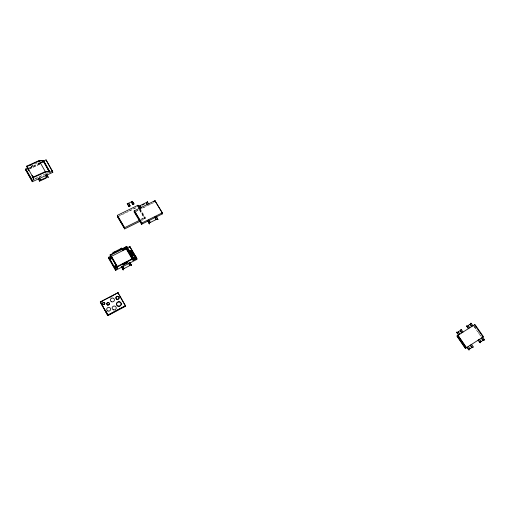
<?xml version="1.0" encoding="UTF-8"?>
<svg xmlns="http://www.w3.org/2000/svg" width="510" height="510" viewBox="0 0 510 510"><rect width="100%" height="100%" fill="white"/><g stroke="black" fill="none" stroke-linecap="round" stroke-linejoin="round"><path stroke-width="0.38" stroke-dasharray="2.55 1.91" d="M141.334 220.645L145.299 218.682L145.299 217.451L140.428 209.323M141.047 219.179L144.528 217.458L144.528 218.255L141.06 219.976M140.626 219.765L145.299 217.451M135.851 211.229L139.083 209.642M142.245 208.093L146.995 205.753M149.538 204.51L151.559 203.516M135.45 211.675L153.72 202.699M119.525 215.583L128.526 211.178M129.215 210.84L136.833 207.111M117.695 216.839L137.094 207.34M35.349 178.506L44.491 174.331M45.192 174.006L48.004 172.724M35.05 178.933L44.44 174.643M47.328 173.323L48.769 172.66M34.814 164.003L38.173 162.492M29.338 167.886L39.869 163.136M29.663 167.815L39.761 163.257M30.747 165.45L31.977 167.612L31.799 167.044L32.978 166.509L32.06 164.889M40.201 163.251L39.028 163.78L39.193 164.354L38.269 162.735M29.102 168.906L40.36 163.825L39.028 163.78L38.416 162.703M29.223 169.033L39.295 164.481M474.612 326.559L476.404 329.135M474.281 326.476L476.028 328.995M477.781 331.513L481.274 336.543M473.758 326.177L481.363 337.116M139.931 209.565L144.802 217.7L144.802 218.924L139.141 209.47M139.759 209.495L145.299 218.682M139.377 209.648L144.528 218.255M31.926 164.921L33.15 167.076L32.978 166.509M30.568 164.877L31.799 167.044"/><path stroke-width="0.76" d="M147.69 220.696L149.385 223.915L147.69 220.696L148.888 220.103L150.303 222.456L149.978 222.118M149.94 222.379L148.888 220.103M154.938 201.858L154.97 200.691L134.181 210.891L134.219 212.032L141.525 224.279L147.69 221.212M156.06 219.326L155.021 217.05L156.207 216.457L157.941 219.606L156.207 216.457M162.135 212.664L162.269 213.951L156.188 216.98M162.269 213.951L162.333 212.823L154.97 200.691M114.731 252.692L114.399 251.895M129.005 204.013L128.686 203.171L130.063 205.963L128.89 206.531L127.219 203.42L128.89 206.531M123.758 268.215L124.057 268.547L122.712 266.226L121.539 266.826L123.184 269.937L121.539 266.826M468.384 326.107L468.206 325.469L469.793 327.764M132.817 257.964L132.485 258.137L133.046 258.748M136.674 259.118L136.648 258.181L135.322 258.863C136.202 259.386 133.703 256.747 134.672 257.129M471.533 347.017L472.215 347.355L470.609 345.028L470.105 345.321L471.304 347.068M458.898 334.681L456.699 331.991L456.826 332.686L461.461 329.74L463.048 332.042M468.837 328.37L466.631 325.705L466.752 326.4L471.361 323.48L472.942 325.762M470.857 323.799C472.171 323.487 470.175 322.581 470.768 323.659M473.012 347.361C474.714 346.041 468.97 349.044 468.524 349.701L466.924 347.374L467.421 347.081L469.2 350.045L468.524 349.701M465.318 348.381L483.486 336.759L474.95 324.487L456.82 336.001L465.318 348.381L466.535 347.68L457.993 335.255M479.043 339.571L479.559 339.271L481.159 341.579L480.707 341.19M479.68 342.497L480.369 342.828L478.597 339.889L478.08 340.189L479.68 342.497L484.309 339.552L484.462 339.839L484.341 340.259L483.786 339.851L484.309 339.552L482.702 337.244L483.078 337.027L474.536 324.749M107.839 315.645L107.75 315.135L125.517 305.713L125.562 306.242L107.839 315.645L100.304 301.926L118.039 292.657L125.53 305.822L107.769 315.237L100.323 302.035L118.052 292.772M100.846 302.175L102.236 301.455M110.555 297.101L111.939 296.374M122.884 269.146L131.229 264.862L131.548 265.653L129.878 262.554L128.718 263.147L129.75 265.315M123.101 265.181L123.025 264.193L127.436 261.942L127.5 262.93L123.101 265.181L122.789 263.791L127.2 261.534L127.5 262.93M122.872 264.779L127.264 262.529M136.317 258.474L136.648 258.309L135.845 256.817L135.513 256.989M128.743 263.581L115.547 270.345L115.445 269.439L117.313 268.483L117.16 267.004L110.134 254.847L126.869 246.406L133.913 258.43L133.977 259.947L133.875 259.603M133.614 259.972L136.827 258.487L129.814 246.54L126.964 247.981M129.903 262.988L136.852 259.424L136.827 258.487M133.339 255.599L133.996 255.134L131.306 250.55L130.643 250.882L133.339 255.599L133.996 255.134M115.993 264.99L116.152 266.475L114.623 267.259L114.495 266.124L116.331 264.817M116.21 265.653L116.337 266.787L114.801 267.572L114.673 266.437L116.21 265.653L111.352 257.238L109.809 258.015L109.962 259.182M133.32 257.709L135.666 256.511M132.007 258.908L132.995 258.277M133.677 258.028L116.924 266.596L117.077 268.075M135.52 257.11L135.845 256.817M133.735 258.124L132.734 258.634L132.982 260.457L133.244 258.774M117.16 267.004L133.913 258.43M130.649 251.009L131.306 250.55M130.688 251.717L131.344 251.379L134.034 256.077M130.694 251.844L131.344 251.379M115.547 270.345L108.585 258.277L108.458 257.333L110.326 256.39L110.134 254.847M110.893 256.619L126.869 248.542L126.767 246.974L110.364 255.249L110.555 256.785M108.585 258.277L108.923 258.105M111.868 257.378L112.009 258.544L110.141 259.488L109.994 258.328L111.868 257.378L116.369 265.168M149.105 223.055L157.622 218.803M141.525 224.279L141.512 223.182L162.333 212.823M148.882 220.62L155.002 217.566M139.95 221.334L124.695 228.907L124.612 227.709L139.23 220.46M153.746 201.852L155.155 201.157M134.219 212.032L134.742 212.02M124.695 228.907L117.447 216.603L117.338 215.354L137.993 205.256L140.027 208.641M140.02 208.424L138.656 205.817L138.969 206.142L147.466 201.979L148.869 204.3M142.207 205.096L144.241 204.102M130.037 205.441L128.864 206.008L130.063 205.963L129.387 204.829M133.875 203.566L132.708 204.134L132.727 204.663L133.894 204.096L133.875 203.566L132.262 201.246M127.513 203.739L132.523 201.303M40.52 179.813L39.417 177.843L38.231 178.385L39.474 180.572L47.889 176.715L48.265 177.55L46.646 174.535L45.473 175.077L46.557 177.263M40.819 180.578L46.2 178.111M39.053 160.593L45.594 172.112L49.795 171.66L43.318 160.363L39.053 160.593L26.692 166.152L27.597 168.67M38.231 178.385L38.397 178.94L32.308 181.726L31.932 180.546L33.819 179.679L32.952 177.219L45.333 171.577L49.24 171.436M43.318 160.363L49.961 172.303L52.511 171.143L52.817 172.342L46.799 175.096L45.473 175.077L46.582 177.225M40.507 180.036L39.576 178.398L45.626 175.631M33.341 177.219L32.436 175.548L32.092 175.708L33.819 179.679M32.143 175.867L32.436 175.548M32.308 181.726L25.895 170.353L25.5 169.141L27.381 168.294L28.624 170.487L28.962 170.334L27.304 166.547M26.909 166.534L39.27 160.969L43.197 160.892L49.036 171.424M43.503 161.026L46.04 159.879L52.549 171.303M28.279 168.204L27.942 168.357L28.624 170.487M39.869 163.136L43.382 161.549M40.481 162.932L43.363 161.632M25.895 170.353L26.233 170.2M129.82 246.674L136.827 258.615L135.456 259.188L135.583 258.774M123.809 248.44L122.381 248.67L122.706 250.244L126.18 248.491L122.617 249.065M134.34 257.148L135.392 258.825M458.235 332.456L458.28 331.755L459.867 334.063M469.449 348.368L469.997 348.789L468.397 346.456M470.118 324.653C471.355 324.551 469.729 323.149 471.986 326.368M460.224 330.913C461.435 330.792 459.924 329.568 462.079 332.654M461.461 329.74L460.925 329.339L460.823 329.766M482.83 340.463L481.23 338.162L481.746 337.862C485.278 342.777 482.447 338.404 482.74 340.323M469.901 324.405L471.482 326.687M466.752 326.4L468.333 328.689M471.578 344.409L473.178 346.73M460.402 331.245L461.595 332.966M456.826 332.686L458.413 334.987M126.869 248.542L133.582 258.602L133.645 260.119M147.466 201.979L147.186 201.648L147.466 202.521M133.053 258.876L126.633 248.147M154.964 200.851L162.32 212.976M147.683 204.886L146.281 202.566L147.326 204.841M155.021 217.05L156.251 219.606M141.557 207.889L140.161 205.562L140.48 206.282M138.969 206.142L140.365 208.475M137.496 205.498L139.523 208.89M132.727 204.663L131.357 201.871L132.708 204.134L133.894 204.096L132.313 201.386M134.181 210.891L141.512 223.182M135.156 212.855L136.38 214.908M137.196 216.278L138.012 217.642M139.236 219.695L140.052 221.059M117.338 215.354L124.612 227.709M131.204 249.683L135.112 256.332M135.889 257.665L136.852 259.424M131.312 250.678L134.002 255.261M130.643 250.882L133.333 255.472M131.835 253.674L132.6 254.981M30.568 164.877L30.37 164.583L30.517 165.01M126.531 246.572L133.582 258.602M126.2 246.744L126.537 248.714L132.332 258.615M128.526 250.646L130.866 254.637M125.868 246.91L126.206 248.88L132.001 258.78M129.189 260.323L129.419 260.604M129.878 262.554L131.229 264.862M122.789 263.791L123.025 264.193M122.744 266.653L123.42 267.814M110.702 255.076L117.498 266.826M110.326 256.39L111.18 257.869M116.337 266.787L117.313 268.483M108.458 257.333L115.445 269.439M52.817 172.342L46.04 159.879M42.987 160.516L49.457 171.813M118.887 294.582L118.039 292.657M119.671 295.959L125.562 306.242M46.646 174.535L47.889 176.715M38.397 178.94L39.844 181.426L39.474 180.572M26.692 166.152L33.169 177.601L45.594 172.112M33.093 177.639L33.947 179.144M32.277 180.387L25.895 169.154M30.632 177.55L31.397 178.902M32.321 180.546L32.162 180.253L32.653 181.566L32.487 181.273M106.067 311.425L106.813 312.745M27.54 172.514L29.822 176.556M30.154 177.072L32.053 180.444M102.045 304.585L102.79 305.904M105.028 309.863L108.005 315.135L107.935 314.727M25.5 169.141L31.932 180.546M100.304 301.926L107.75 315.135M135.781 257.671A1.128 0.338 -29.8 0 0 134.908 257.926L135.252 258.621M120.392 248.874L120.672 249.447M113.277 252.934L112.946 252.138L113.226 252.488L121.558 248.287L121.297 247.943L121.514 248.593M135.093 258.283L135.265 258.774M129.808 265.315L128.558 263.147M39.417 177.843L39.576 178.398M46.251 160.331L46.531 161.396M49.795 171.66L49.961 172.303M52.383 171.016L52.651 172.055M108.815 257.289L115.776 269.267L115.878 270.173M111.531 257.55L111.671 258.717M129.999 246.974L130.037 247.688M129.814 246.54L129.865 247.516M135.832 258.997L135.839 259.125A1.218 1.141 -11.3 0 0 136.068 258.946M134.532 210.879L141.856 223.01L141.869 224.113L141.678 223.648M137.993 205.256L138.019 206.524M135.915 257.792A0.842 0.79 -11.3 0 1 135.998 258.353M135.271 257.046A1.218 1.141 -11.3 0 1 136.355 258.449M118.581 306.274A2.34 2.206 -11.7 0 1 116.93 302.927A2.34 2.206 -11.7 0 1 120.864 302.851A2.34 2.206 -11.7 0 1 119.193 306.261M104.786 303.73A1.09 1.02 -13.8 0 1 104.486 304.183M104.25 304.349A1.09 1.02 -13.8 0 1 102.746 303.877A1.09 1.02 -13.8 0 1 103.415 302.487A1.09 1.02 -13.8 0 1 104.805 303.201M458.101 335.848L457.342 336.326L465.209 347.794L466 347.335L458.101 335.848M124.357 227.46L117.625 216.036L117.695 216.839L124.408 228.238L124.357 227.46M107.527 304.859A1.294 1.218 -13.3 0 0 109.369 303.609A1.294 1.218 -13.3 0 0 107.349 302.755A1.294 1.218 -13.3 0 0 107.527 304.859M107.922 311.023A1.989 1.868 -14.2 0 0 110.632 308.958A1.989 1.868 -14.2 0 0 107.457 307.817A1.989 1.868 -14.2 0 0 107.922 311.023M103.409 304.336A1.09 1.02 -13.8 0 0 104.786 303.093A1.09 1.02 -13.8 0 0 102.994 302.615A1.09 1.02 -13.8 0 0 103.409 304.336M107.546 304.967A1.294 1.218 -13.3 0 0 109.389 303.718A1.294 1.218 -13.3 0 0 107.368 302.863A1.294 1.218 -13.3 0 0 107.546 304.967M113.526 309.838A2.066 1.944 -13.1 0 0 116.223 307.562A2.066 1.944 -13.1 0 0 112.857 306.535A2.066 1.944 -13.1 0 0 113.526 309.838M116.662 299.147A1.587 1.492 -10.8 0 0 119.098 297.904A1.587 1.492 -10.8 0 0 116.79 296.552A1.587 1.492 -10.8 0 0 116.662 299.147M111.626 301.773A2.066 1.938 -12 0 0 114.438 299.644A2.066 1.938 -12 0 0 111.135 298.452A2.066 1.938 -12 0 0 111.626 301.773M117.982 306.032A2.34 2.206 -11.7 0 0 121.195 303.635A2.34 2.206 -11.7 0 0 117.466 302.245A2.34 2.206 -11.7 0 0 117.982 306.032M116.65 299.038A1.587 1.492 -10.8 0 0 119.091 297.795A1.587 1.492 -10.8 0 0 116.777 296.444A1.587 1.492 -10.8 0 0 116.65 299.038"/></g></svg>
